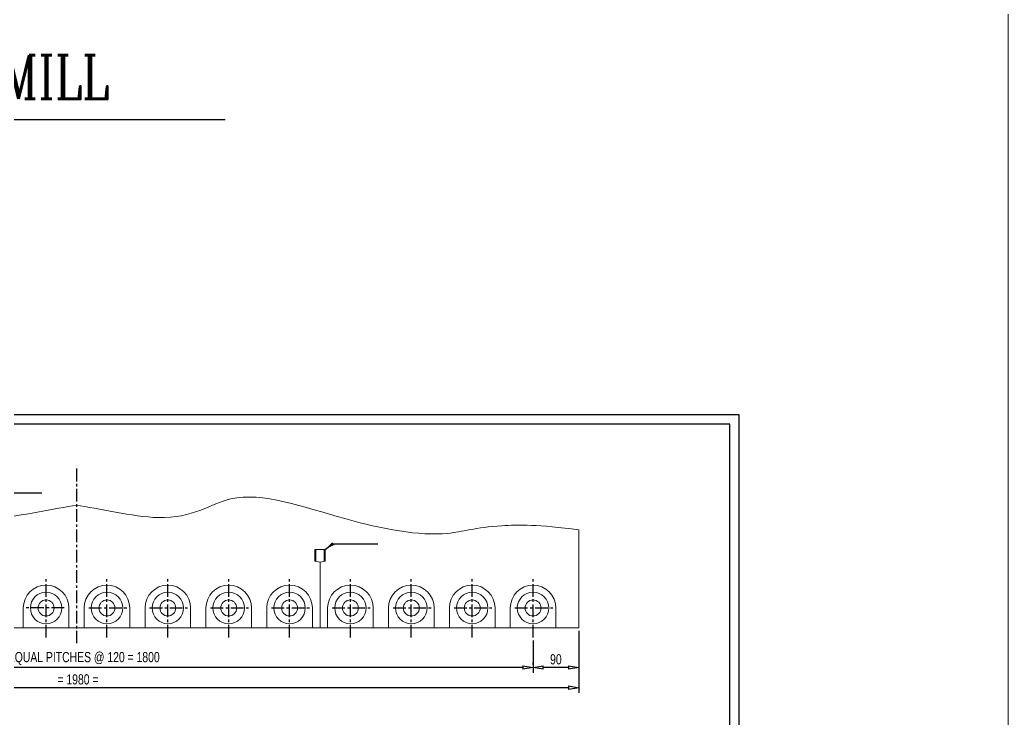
# Model space of a CAD drawing. Header units: millimetres. Extents: x 135002 to 160744, y 22203 to 27033.
# Drawn here: x 146869 to 147844, y 23774 to 24463 of the extents above; entities that cross this region are included whole.
import ezdxf

# ---------------------------------------------------------------- set-up
doc = ezdxf.new("R2010")
doc.units = ezdxf.units.MM
doc.header["$LTSCALE"] = 25
doc.linetypes.add('CENTER', pattern=[2, 1.25, -0.25, 0.25, -0.25])
doc.layers.get('0').update_dxf_attribs({"linetype": 'CONTINUOUS'})
doc.layers.get('Defpoints').update_dxf_attribs({"linetype": 'CONTINUOUS'})
doc.layers.add('04 DIMENSION', color=7, linetype='CONTINUOUS', lineweight=18)
doc.layers.add('main', color=7, linetype='CONTINUOUS', lineweight=30)
doc.styles.add('DIM-1', font='swisscl.ttf')
doc.styles.add('ROMANC', font='romanc', dxfattribs={"height": 1050})
doc.dimstyles.new('DIM-1', dxfattribs={"dimscale": 5, "dimtxt": 2, "dimasz": 2, "dimexe": 1, "dimexo": 0.6, "dimgap": 0.6, "dimtad": 1, "dimdec": 0, "dimzin": 0, "dimdsep": 46, "dimtxsty": 'DIM-1', "dimblk": 'CLOSEDBLANK', "dimcen": 0, "dimclrd": 8, "dimclre": 8, "dimclrt": 6, "dimadec": 0, "dimazin": 0, "dimtfac": 1, "dimtdec": 0, "dimtmove": 1, "dimatfit": 0, "dimfxl": 1, "dimtolj": 1, "dimtzin": 0, "dimarcsym": 1})

# ---------------------------------------------------------------- blocks, each defined once
blk = doc.blocks.new('_ClosedBlank')
at = {"color": 0, "linetype": 'ByBlock', "lineweight": -2}
for p, q in [((-1, 0.167), (0, 0)), ((-1, 0.167), (-1, -0.167)), ((0, 0), (-1, -0.167))]:
    blk.add_line(p, q, dxfattribs=at)
blk = doc.blocks.new('*D435')
at = {"layer": '04 DIMENSION', "color": 8, "linetype": 'Continuous', "lineweight": -2, "transparency": 16777216}
for p, q in [((146475.4, 23851.53), (146475.4, 23819.74)), ((147375.4, 23827.74), (147375.4, 23829.74))]:
    blk.add_line(p, q, dxfattribs=at)
at = {"layer": '04 DIMENSION', "color": 8, "lineweight": -2, "transparency": 16777216}
blk.add_line((147365.4, 23824.74), (146485.4, 23824.74), dxfattribs=at)
at = {"layer": 'Defpoints', "color": 0, "transparency": 16777216}
for p in [(146475.4, 23854.53), (146475.4, 23824.74), (147375.4, 23824.74)]:
    blk.add_point(p, dxfattribs=at)
at = {"layer": '04 DIMENSION', "color": 8, "lineweight": -2, "transparency": 16777216, "xscale": 10, "yscale": 10, "zscale": 10, "rotation": 180}
blk.add_blockref('_ClosedBlank', (146475.4, 23824.74), dxfattribs=at)
at = {"layer": '04 DIMENSION', "color": 8, "lineweight": -2, "transparency": 16777216, "xscale": 10, "yscale": 10, "zscale": 10}
blk.add_blockref('_ClosedBlank', (147375.4, 23824.74), dxfattribs=at)
at = {"layer": '04 DIMENSION', "color": 6, "transparency": 16777216, "insert": (146925.4, 23833.75), "char_height": 10, "attachment_point": 5, "style": 'DIM-1'}
blk.add_mtext('\\A1;15 EQUAL PITCHES @ 120 = 1800', dxfattribs=at)
blk = doc.blocks.new('*D436')
at = {"layer": '04 DIMENSION', "color": 8, "linetype": 'Continuous', "lineweight": -2, "transparency": 16777216}
for p, q in [((146430.4, 23861.01), (146430.4, 23799.96)), ((147420.4, 23861.01), (147420.4, 23799.96))]:
    blk.add_line(p, q, dxfattribs=at)
at = {"layer": '04 DIMENSION', "color": 8, "lineweight": -2, "transparency": 16777216}
blk.add_line((147410.4, 23804.96), (146440.4, 23804.96), dxfattribs=at)
at = {"layer": 'Defpoints', "color": 0, "transparency": 16777216}
for p in [(146430.4, 23864.01), (147420.4, 23864.01), (146430.4, 23804.96)]:
    blk.add_point(p, dxfattribs=at)
at = {"layer": '04 DIMENSION', "color": 8, "lineweight": -2, "transparency": 16777216, "xscale": 10, "yscale": 10, "zscale": 10, "rotation": 180}
blk.add_blockref('_ClosedBlank', (146430.4, 23804.96), dxfattribs=at)
at = {"layer": '04 DIMENSION', "color": 8, "lineweight": -2, "transparency": 16777216, "xscale": 10, "yscale": 10, "zscale": 10}
blk.add_blockref('_ClosedBlank', (147420.4, 23804.96), dxfattribs=at)
at = {"layer": '04 DIMENSION', "color": 6, "transparency": 16777216, "insert": (146925.4, 23813.08), "char_height": 10, "attachment_point": 5, "style": 'DIM-1'}
blk.add_mtext('\\A1; = 1980 =', dxfattribs=at)
blk = doc.blocks.new('*D434')
at = {"layer": '04 DIMENSION', "color": 8, "linetype": 'Continuous', "lineweight": -2, "transparency": 16777216}
for p, q in [((147420.4, 23861.01), (147420.4, 23819.74)), ((147375.4, 23851.53), (147375.4, 23819.74))]:
    blk.add_line(p, q, dxfattribs=at)
at = {"layer": '04 DIMENSION', "color": 8, "lineweight": -2, "transparency": 16777216}
blk.add_line((147410.4, 23824.74), (147385.4, 23824.74), dxfattribs=at)
at = {"layer": 'Defpoints', "color": 0, "transparency": 16777216}
for p in [(147420.4, 23864.01), (147375.4, 23854.53), (147375.4, 23824.74)]:
    blk.add_point(p, dxfattribs=at)
at = {"layer": '04 DIMENSION', "color": 8, "lineweight": -2, "transparency": 16777216, "xscale": 10, "yscale": 10, "zscale": 10, "rotation": 180}
blk.add_blockref('_ClosedBlank', (147375.4, 23824.74), dxfattribs=at)
at = {"layer": '04 DIMENSION', "color": 8, "lineweight": -2, "transparency": 16777216, "xscale": 10, "yscale": 10, "zscale": 10}
blk.add_blockref('_ClosedBlank', (147420.4, 23824.74), dxfattribs=at)
at = {"layer": '04 DIMENSION', "color": 6, "transparency": 16777216, "insert": (147397.9, 23832.86), "char_height": 10, "attachment_point": 5, "style": 'DIM-1'}
blk.add_mtext('\\A1;90', dxfattribs=at)

msp = doc.modelspace()

# ---------------------------------------------------------------- linework, layer by layer
at = {"color": 52, "ltscale": 0.6, "true_color": 0xc8c92d}
msp.add_line((146657.488, 24364.986), (147071.957, 24364.986), dxfattribs=at)
at = {"color": 1, "linetype": 'CENTER', "ltscale": 0.4}
for p, q in [((146925.402, 24020.822), (146925.402, 23848.752)), ((146925.402, 24020.822), (146925.402, 23848.752)), ((146895.402, 23854.533), (146895.402, 23912.485)), ((146895.402, 23854.533), (146895.402, 23912.485)), ((146955.402, 23854.533), (146955.402, 23912.485)), ((146955.402, 23854.533), (146955.402, 23912.485)), ((147015.402, 23854.533), (147015.402, 23912.485)), ((147015.402, 23854.533), (147015.402, 23912.485)), ((147075.402, 23854.533), (147075.402, 23912.485)), ((147075.402, 23854.533), (147075.402, 23912.485)), ((147135.402, 23854.533), (147135.402, 23912.485)), ((147135.402, 23854.533), (147135.402, 23912.485)), ((147195.402, 23854.533), (147195.402, 23912.485)), ((147195.402, 23854.533), (147195.402, 23912.485)), ((147255.402, 23854.533), (147255.402, 23912.485)), ((147255.402, 23854.533), (147255.402, 23912.485)), ((147315.402, 23854.533), (147315.402, 23912.485)), ((147315.402, 23854.533), (147315.402, 23912.485)), ((147375.402, 23854.533), (147375.402, 23912.485)), ((147375.402, 23854.533), (147375.402, 23912.485)), ((146913.313, 23883.509), (146875.898, 23883.509)), ((146913.313, 23883.509), (146875.898, 23883.509)), ((146937.491, 23883.509), (146974.907, 23883.509)), ((146937.491, 23883.509), (146974.907, 23883.509)), ((146997.491, 23883.509), (147034.907, 23883.509)), ((146997.491, 23883.509), (147034.907, 23883.509)), ((147057.491, 23883.509), (147094.907, 23883.509)), ((147057.491, 23883.509), (147094.907, 23883.509)), ((147117.491, 23883.509), (147154.907, 23883.509)), ((147117.491, 23883.509), (147154.907, 23883.509)), ((147177.491, 23883.509), (147214.907, 23883.509)), ((147177.491, 23883.509), (147214.907, 23883.509)), ((147237.491, 23883.509), (147274.907, 23883.509)), ((147237.491, 23883.509), (147274.907, 23883.509)), ((147297.491, 23883.509), (147334.907, 23883.509)), ((147297.491, 23883.509), (147334.907, 23883.509)), ((147357.491, 23883.509), (147394.907, 23883.509)), ((147357.491, 23883.509), (147394.907, 23883.509))]:
    msp.add_line(p, q, dxfattribs=at)
for points in [[(146243.773, 23124.78), (147578.561, 23124.78), (147578.561, 24073.966), (146243.773, 24073.966)], [(146252.985, 23133.991), (147569.349, 23133.991), (147569.349, 24064.754), (146252.985, 24064.754)]]:
    msp.add_lwpolyline(points, close=True)
at = {"layer": '04 DIMENSION'}
for p, q in [((147420.402, 23864.009), (147420.402, 23960.567)), ((147420.402, 23864.009), (147420.402, 23960.567)), ((147160.402, 23941.168), (147160.402, 23929.55)), ((147170.402, 23941.168), (147160.402, 23941.168)), ((147160.402, 23941.168), (147160.402, 23929.55)), ((147170.402, 23941.168), (147160.402, 23941.168)), ((147161.402, 23941.168), (147161.402, 23929.373)), ((147161.402, 23941.168), (147161.402, 23929.373)), ((147169.402, 23929.373), (147169.402, 23941.168)), ((147169.402, 23929.373), (147169.402, 23941.168)), ((147170.402, 23929.55), (147170.402, 23941.168)), ((147170.402, 23929.55), (147170.402, 23941.168)), ((147165.402, 23928.668), (147160.402, 23929.55)), ((147165.402, 23928.668), (147160.402, 23929.55)), ((147165.402, 23928.668), (147170.402, 23929.55)), ((147165.402, 23928.668), (147170.402, 23929.55)), ((147165.402, 23928.668), (147165.402, 23864.009)), ((147165.402, 23928.668), (147165.402, 23864.009)), ((146872.902, 23883.509), (146872.902, 23864.009)), ((146872.902, 23883.509), (146872.902, 23864.009)), ((146917.902, 23883.509), (146917.902, 23864.009)), ((146917.902, 23883.509), (146917.902, 23864.009)), ((146932.902, 23883.509), (146932.902, 23864.009)), ((146932.902, 23883.509), (146932.902, 23864.009)), ((146977.902, 23883.509), (146977.902, 23864.009)), ((146977.902, 23883.509), (146977.902, 23864.009)), ((146992.902, 23883.509), (146992.902, 23864.009)), ((146992.902, 23883.509), (146992.902, 23864.009)), ((147037.902, 23883.509), (147037.902, 23864.009)), ((147037.902, 23883.509), (147037.902, 23864.009)), ((147052.902, 23883.509), (147052.902, 23864.009)), ((147052.902, 23883.509), (147052.902, 23864.009)), ((147097.902, 23883.509), (147097.902, 23864.009)), ((147097.902, 23883.509), (147097.902, 23864.009)), ((147112.902, 23883.509), (147112.902, 23864.009)), ((147112.902, 23883.509), (147112.902, 23864.009)), ((147157.902, 23883.509), (147157.902, 23864.009)), ((147157.902, 23883.509), (147157.902, 23864.009)), ((147172.902, 23883.509), (147172.902, 23864.009)), ((147172.902, 23883.509), (147172.902, 23864.009)), ((147217.902, 23883.509), (147217.902, 23864.009)), ((147217.902, 23883.509), (147217.902, 23864.009)), ((147232.902, 23883.509), (147232.902, 23864.009)), ((147232.902, 23883.509), (147232.902, 23864.009)), ((147277.902, 23883.509), (147277.902, 23864.009)), ((147277.902, 23883.509), (147277.902, 23864.009)), ((147292.902, 23883.509), (147292.902, 23864.009)), ((147292.902, 23883.509), (147292.902, 23864.009)), ((147337.902, 23883.509), (147337.902, 23864.009)), ((147337.902, 23883.509), (147337.902, 23864.009)), ((147352.902, 23883.509), (147352.902, 23864.009)), ((147352.902, 23883.509), (147352.902, 23864.009)), ((147397.902, 23883.509), (147397.902, 23864.009)), ((147397.902, 23883.509), (147397.902, 23864.009)), ((146925.402, 23864.009), (146430.402, 23864.009)), ((146925.402, 23864.009), (146430.402, 23864.009)), ((146925.402, 23864.009), (147420.402, 23864.009)), ((146925.402, 23864.009), (147420.402, 23864.009))]:
    msp.add_line(p, q, dxfattribs=at)
msp.add_lwpolyline([(146014.774, 25686.158), (147843.796, 25686.158), (147843.796, 22875.468), (146014.774, 22875.468)], close=True, dxfattribs=at)
for centre, radius in [((146895.402, 23883.509), 15.5), ((146895.402, 23883.509), 15.5), ((146895.402, 23883.509), 7.875), ((146895.402, 23883.509), 7.875), ((146955.402, 23883.509), 15.5), ((146955.402, 23883.509), 15.5), ((146955.402, 23883.509), 7.875), ((146955.402, 23883.509), 7.875), ((147015.402, 23883.509), 15.5), ((147015.402, 23883.509), 15.5), ((147015.402, 23883.509), 7.875), ((147015.402, 23883.509), 7.875), ((147075.402, 23883.509), 15.5), ((147075.402, 23883.509), 15.5), ((147075.402, 23883.509), 7.875), ((147075.402, 23883.509), 7.875), ((147135.402, 23883.509), 15.5), ((147135.402, 23883.509), 15.5), ((147135.402, 23883.509), 7.875), ((147135.402, 23883.509), 7.875), ((147195.402, 23883.509), 15.5), ((147195.402, 23883.509), 15.5), ((147195.402, 23883.509), 7.875), ((147195.402, 23883.509), 7.875), ((147255.402, 23883.509), 15.5), ((147255.402, 23883.509), 15.5), ((147255.402, 23883.509), 7.875), ((147255.402, 23883.509), 7.875), ((147315.402, 23883.509), 15.5), ((147315.402, 23883.509), 15.5), ((147315.402, 23883.509), 7.875), ((147315.402, 23883.509), 7.875), ((147375.402, 23883.509), 15.5), ((147375.402, 23883.509), 15.5), ((147375.402, 23883.509), 7.875), ((147375.402, 23883.509), 7.875)]:
    msp.add_circle(centre, radius, dxfattribs=at)
for centre in [(146895.402, 23883.509), (146895.402, 23883.509), (146955.402, 23883.509), (146955.402, 23883.509), (147015.402, 23883.509), (147015.402, 23883.509), (147075.402, 23883.509), (147075.402, 23883.509), (147135.402, 23883.509), (147135.402, 23883.509), (147195.402, 23883.509), (147195.402, 23883.509), (147255.402, 23883.509), (147255.402, 23883.509), (147315.402, 23883.509), (147315.402, 23883.509), (147375.402, 23883.509), (147375.402, 23883.509)]:
    msp.add_arc(centre, 22.5, 0, 180, dxfattribs=at)
for points in [[(146430.402, 23960.567), (146469.371, 23965.771), (146524.949, 23965.379), (146568.376, 23950.499), (146664.554, 23969.198), (146770.304, 24008.29), (146821.405, 23961.067), (146904.857, 23982.067), (146925.402, 23984.672)], [(146430.402, 23960.567), (146469.371, 23965.771), (146524.949, 23965.379), (146568.376, 23950.499), (146664.554, 23969.198), (146770.304, 24008.29), (146821.405, 23961.067), (146904.857, 23982.067), (146925.402, 23984.672)], [(147420.402, 23960.567), (147381.433, 23965.771), (147325.855, 23965.379), (147282.428, 23950.499), (147186.25, 23969.198), (147080.5, 24008.29), (147029.4, 23961.067), (146945.948, 23982.067), (146925.402, 23984.672)], [(147420.402, 23960.567), (147381.433, 23965.771), (147325.855, 23965.379), (147282.428, 23950.499), (147186.25, 23969.198), (147080.5, 24008.29), (147029.4, 23961.067), (146945.948, 23982.067), (146925.402, 23984.672)]]:
    msp.add_open_spline(points, degree=3, knots=[86.2999885, 86.2999885, 86.2999885, 86.2999885, 151.5023635, 259.5482511, 464.1142551, 690.4795572, 844.0967763, 953.3777368, 953.3777368, 953.3777368, 953.3777368], dxfattribs=at)

# ---------------------------------------------------------------- texts
at = {"layer": 'main', "linetype": 'Continuous', "style": 'ROMANC', "width": 0.8}
msp.add_text('THIRD MILL', height=43.2, dxfattribs=at).set_placement((146681.733, 24385.224))

# ---------------------------------------------------------------- dimensions: what is measured, and where the dimension line sits
at = {"layer": '04 DIMENSION'}
for base, p1, p2, text, picture, middle in [((146475.402, 23824.736), (147375.402, 23824.736), (146475.402, 23854.533), '15 EQUAL PITCHES @ 120 = 1800', '*D435', (146925.402, 23833.748)), ((146430.402, 23804.959), (147420.402, 23864.009), (146430.402, 23864.009), ' = 1980 =', '*D436', (146925.402, 23813.08)), ((147375.402, 23824.736), (147420.402, 23864.009), (147375.402, 23854.533), '90', '*D434', (147397.902, 23832.857))]:
    dim = msp.add_linear_dim(base=base, p1=p1, p2=p2, text=text, dimstyle='DIM-1', dxfattribs=at)
    dim.commit()
    dim.dimension.update_dxf_attribs({"geometry": picture, "text_midpoint": middle})

# ---------------------------------------------------------------- leaders
for points in [[(146655.402, 23883.509), (146688.524, 23996.947), (146891.217, 23996.947)], [(146655.402, 23883.509), (146688.524, 23996.947), (146891.217, 23996.947)], [(147170.402, 23941.168), (147177.765, 23946.574), (147222.391, 23946.574)], [(147170.402, 23941.168), (147177.765, 23946.574), (147222.391, 23946.574)]]:
    msp.add_leader(points, dimstyle='DIM-1', dxfattribs=at)

doc.saveas('drawing.dxf')
